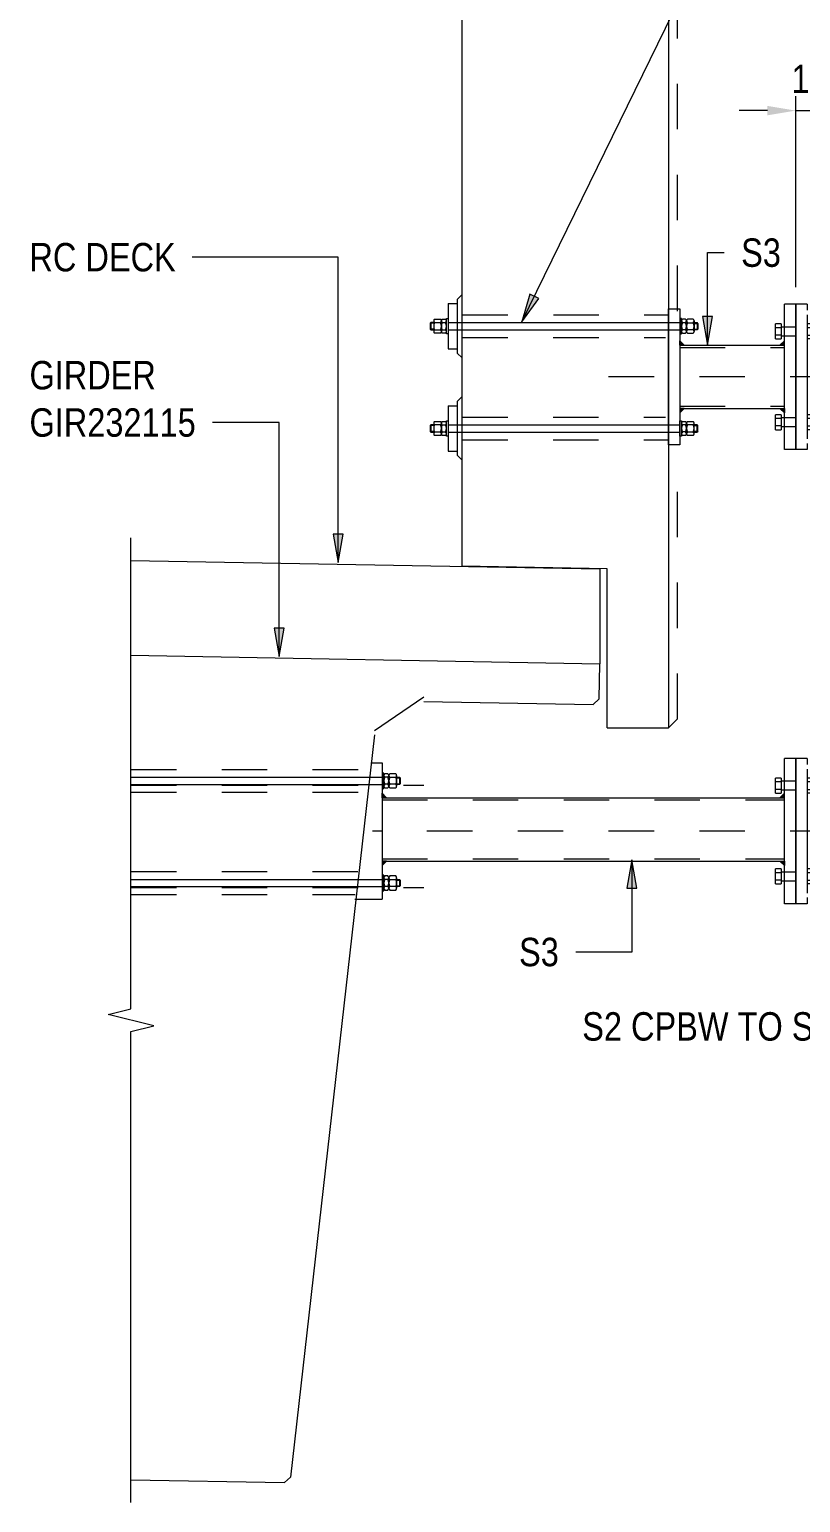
# Model space of a CAD drawing. Header units: metres. Extents: x -1109.9 to -1078.3, y 2.7 to 25.4.
# Drawn here: x -1105.946 to -1104.248, y 19.634 to 22.877 of the extents above; entities that cross this region are included whole.
import ezdxf

# ---------------------------------------------------------------- set-up
doc = ezdxf.new("R2010")
doc.units = ezdxf.units.M
doc.linetypes.add('JacobsCenter', pattern=[0.015, 0.009, -0.0015, 0.003, -0.0015])
doc.linetypes.add('JacobsDash', pattern=[0.0045, 0.003, -0.0015])
doc.layers.get('Defpoints').update_dxf_attribs({"color": 41})
for name, color, linetype, lineweight in [('A-ANNO-DIMS', 7, 'Continuous', 9), ('A-DETL', 7, 'Continuous', 13), ('A-DETL-GENF', 7, 'Continuous', 9), ('A-DETL-THIN', 7, 'Continuous', 9), ('G-ANNO-TEXT', 7, 'Continuous', 9), ('S-FSTN', 7, 'Continuous', 18)]:
    doc.layers.add(name, color=color, linetype=linetype, lineweight=lineweight)
doc.styles.add('Arial Narrow', font='ARIALN.TTF', dxfattribs={"height": 0.0625})
doc.dimstyles.new('Dimension_Standard_O__mm_', dxfattribs={"dimscale": 0.3048, "dimtxt": 0.063964, "dimasz": 0.205052, "dimexe": 0.19685, "dimexo": 0.123031, "dimgap": 0.123031, "dimtad": 1, "dimdec": 0, "dimlfac": 1000, "dimzin": 0, "dimdsep": 46, "dimtxsty": 'Arial Narrow', "dimsah": 1, "dimcen": 0.09, "dimaunit": 1, "dimadec": 4, "dimazin": 0, "dimtfac": 1, "dimtdec": 4, "dimtix": 1, "dimtmove": 0, "dimatfit": 3, "dimfxl": 1, "dimtvp": 1, "dimtfill": 1, "dimtolj": 1, "dimtzin": 0, "dimlwd": 18, "dimlwe": 18, "dimarcsym": 2})

# ---------------------------------------------------------------- blocks, each defined once
blk = doc.blocks.new('Column Base Plate-4 Hole - 25mm-6948208-DRG-2873202 - TRUSS TYPE T3')
at = {"layer": 'S-FSTN', "lineweight": 13}
for p, q in [((-1108.9353, 22.1921), (-1108.9353, 22.2726)), ((-1108.9103, 22.2726), (-1108.9353, 22.2726)), ((-1108.9103, 22.2726), (-1108.9103, 21.9526)), ((-1108.9353, 22.0427), (-1108.9353, 22.1824)), ((-1108.9353, 21.9526), (-1108.9353, 22.0331)), ((-1108.9103, 21.9526), (-1108.9353, 21.9526))]:
    blk.add_line(p, q, dxfattribs=at)
blk = doc.blocks.new('Column Base Plate-4 Hole - 25mm-V3-DRG-2873202 - TRUSS TYPE T3')
at = {"layer": 'S-FSTN', "lineweight": 13}
for p, q in [((-1108.9353, 21.1957), (-1108.9353, 21.2726)), ((-1108.9103, 21.2726), (-1108.9353, 21.2726)), ((-1108.9103, 21.2726), (-1108.9103, 20.9526)), ((-1108.9353, 21.0463), (-1108.9353, 21.186)), ((-1108.9353, 20.9526), (-1108.9353, 21.0367)), ((-1108.9103, 20.9526), (-1108.9353, 20.9526))]:
    blk.add_line(p, q, dxfattribs=at)
blk = doc.blocks.new('Column Base Plate with Anchors_T2D - 25mm-V4-DRG-2873202 - TRUSS TYPE T3')
at = {"layer": 'S-FSTN', "lineweight": 13}
for p, q in [((-1108.9103, 21.9526), (-1108.9103, 22.2726)), ((-1108.8853, 22.2726), (-1108.9103, 22.2726)), ((-1108.8853, 22.2726), (-1108.8853, 22.2591)), ((-1108.8853, 22.2491), (-1108.8853, 21.9761)), ((-1108.9553, 22.2208), (-1108.9553, 22.2291)), ((-1108.9426, 22.2291), (-1108.9553, 22.2291)), ((-1108.9553, 22.2044), (-1108.9553, 22.2208)), ((-1108.9426, 22.2208), (-1108.9553, 22.2208)), ((-1108.9426, 22.2291), (-1108.9426, 22.2208)), ((-1108.9353, 22.2221), (-1108.9426, 22.2221)), ((-1108.9426, 22.2208), (-1108.9426, 22.2044)), ((-1108.8663, 22.2291), (-1108.8853, 22.2291)), ((-1108.8663, 22.2208), (-1108.8853, 22.2208)), ((-1108.8663, 22.2291), (-1108.8663, 22.2208)), ((-1108.8345, 22.2221), (-1108.8663, 22.2221)), ((-1108.8663, 22.2208), (-1108.8663, 22.2044)), ((-1108.8345, 22.2031), (-1108.8345, 22.2221)), ((-1108.9553, 22.1961), (-1108.9553, 22.2044)), ((-1108.9426, 22.2044), (-1108.9553, 22.2044)), ((-1108.9553, 22.1961), (-1108.9426, 22.1961)), ((-1108.9426, 22.2044), (-1108.9426, 22.1961)), ((-1108.9426, 22.2031), (-1108.9353, 22.2031)), ((-1108.8853, 22.2044), (-1108.8663, 22.2044)), ((-1108.8663, 22.1961), (-1108.8853, 22.1961)), ((-1108.8663, 22.2044), (-1108.8663, 22.1961)), ((-1108.8663, 22.2031), (-1108.8345, 22.2031)), ((-1108.9553, 22.0208), (-1108.9553, 22.0291)), ((-1108.9426, 22.0291), (-1108.9553, 22.0291)), ((-1108.9553, 22.0044), (-1108.9553, 22.0208)), ((-1108.9426, 22.0208), (-1108.9553, 22.0208)), ((-1108.9426, 22.0291), (-1108.9426, 22.0208)), ((-1108.9353, 22.0221), (-1108.9426, 22.0221)), ((-1108.9426, 22.0208), (-1108.9426, 22.0044)), ((-1108.8663, 22.0291), (-1108.8853, 22.0291)), ((-1108.8663, 22.0208), (-1108.8853, 22.0208)), ((-1108.8663, 22.0291), (-1108.8663, 22.0208)), ((-1108.8345, 22.0221), (-1108.8663, 22.0221)), ((-1108.8663, 22.0208), (-1108.8663, 22.0044)), ((-1108.8345, 22.0031), (-1108.8345, 22.0221)), ((-1108.9553, 21.9961), (-1108.9553, 22.0044)), ((-1108.9426, 22.0044), (-1108.9553, 22.0044)), ((-1108.9553, 21.9961), (-1108.9426, 21.9961)), ((-1108.9426, 22.0044), (-1108.9426, 21.9961)), ((-1108.9426, 22.0031), (-1108.9353, 22.0031)), ((-1108.8853, 22.0044), (-1108.8663, 22.0044)), ((-1108.8663, 21.9961), (-1108.8853, 21.9961)), ((-1108.8663, 22.0044), (-1108.8663, 21.9961)), ((-1108.8663, 22.0031), (-1108.8345, 22.0031)), ((-1108.8853, 21.9661), (-1108.8853, 21.9526)), ((-1108.8853, 21.9526), (-1108.9103, 21.9526))]:
    blk.add_line(p, q, dxfattribs=at)
at = {"layer": 'S-FSTN', "linetype": 'JacobsDash', "lineweight": 13}
for p, q in [((-1108.9103, 22.2221), (-1108.9353, 22.2221)), ((-1108.9353, 22.2031), (-1108.9103, 22.2031)), ((-1108.9103, 22.0221), (-1108.9353, 22.0221)), ((-1108.9353, 22.0031), (-1108.9103, 22.0031))]:
    blk.add_line(p, q, dxfattribs=at)
blk = doc.blocks.new('CS_DET_BreakLine_ViewScale - Std Break-7634045-DRG-2873202 - TRUSS TYPE T3')
at = {"layer": 'A-DETL-GENF'}
for p, q in [((-1110.3743, 20.7214), (-1110.3743, 21.7584)), ((-1110.4243, 20.7089), (-1110.3743, 20.7214)), ((-1110.3243, 20.6839), (-1110.4243, 20.7089)), ((-1110.3743, 20.6714), (-1110.3243, 20.6839)), ((-1110.3743, 19.6343), (-1110.3743, 20.6714))]:
    blk.add_line(p, q, dxfattribs=at)
blk = doc.blocks.new('DIMBLOCK20-DRG-2873202 - TRUSS TYPE T3')
at = {"layer": 'A-ANNO-DIMS', "color": 0, "lineweight": 18, "transparency": 16777216}
for p, q in [((-1104.2584, 22.3101), (-1104.2584, 22.7587)), ((-1104.1584, 22.4856), (-1104.1584, 22.7587)), ((-1104.3209, 22.6987), (-1104.3834, 22.6987)), ((-1104.2584, 22.6987), (-1104.1584, 22.6987)), ((-1104.0959, 22.6987), (-1104.0334, 22.6987))]:
    blk.add_line(p, q, dxfattribs=at)
at = {"layer": 'A-ANNO-DIMS', "color": 0, "transparency": 16777216}
for points in [[(-1104.3209, 22.7091), (-1104.3209, 22.6883), (-1104.2584, 22.6987)], [(-1104.0959, 22.7091), (-1104.0959, 22.6883), (-1104.1584, 22.6987)]]:
    blk.add_solid(points, dxfattribs=at)
at = {"layer": 'Defpoints', "color": 0, "transparency": 16777216}
for p in [(-1104.1584, 22.6987), (-1104.1584, 22.4481), (-1104.2584, 22.2726)]:
    blk.add_point(p, dxfattribs=at)
at = {"layer": 'A-ANNO-DIMS', "color": 0, "lineweight": 18, "transparency": 16777216, "insert": (-1104.2084, 22.7681), "char_height": 0.0625, "width": 0.142549, "attachment_point": 5, "style": 'Arial Narrow', "bg_fill": 3, "box_fill_scale": 1.1, "bg_fill_color": 256, "bg_fill_true_color": 13158600, "bg_fill_transparency": 0}
blk.add_mtext('\\A1;100', dxfattribs=at)

msp = doc.modelspace()

# ---------------------------------------------------------------- hatches: boundary and pattern name
at = {"layer": 'A-DETL-GENF'}
for points in [[(-1104.5041, 22.1824), (-1104.5141, 22.1921), (-1104.5141, 22.1824)], [(-1104.2934, 22.1824), (-1104.2834, 22.1824), (-1104.2834, 22.1921)], [(-1104.5141, 22.0331), (-1104.5041, 22.0427), (-1104.5141, 22.0427)], [(-1104.2834, 22.0331), (-1104.2834, 22.0427), (-1104.2934, 22.0427), (-1104.2884, 22.0379)], [(-1105.1595, 21.186), (-1105.1695, 21.1957), (-1105.1695, 21.186)], [(-1104.2934, 21.186), (-1104.2834, 21.186), (-1104.2834, 21.1957), (-1104.2923, 21.1871)], [(-1105.1695, 21.0367), (-1105.1595, 21.0463), (-1105.1695, 21.0463)], [(-1104.2834, 21.0367), (-1104.2834, 21.0463), (-1104.2934, 21.0463)]]:
    msp.add_hatch(color=256, dxfattribs=at).paths.add_polyline_path(points)
at = {"layer": 'G-ANNO-TEXT'}
for points in [[(-1104.8614, 22.2335), (-1104.824, 22.2849), (-1104.8438, 22.2945)], [(-1104.4525, 22.1826), (-1104.4415, 22.2451), (-1104.4636, 22.2451)], [(-1105.2658, 21.7039), (-1105.2548, 21.7664), (-1105.2768, 21.7664)], [(-1105.3964, 21.4967), (-1105.3854, 21.5592), (-1105.4074, 21.5592)], [(-1104.6195, 21.0495), (-1104.6305, 20.987), (-1104.6085, 20.987)]]:
    msp.add_hatch(color=256, dxfattribs=at).paths.add_polyline_path(points)

# ---------------------------------------------------------------- linework, layer by layer
at = {"layer": 'A-DETL', "lineweight": 18}
for p, q in [((-1104.9932, 21.6959), (-1104.9932, 23.3361)), ((-1104.5391, 23.3367), (-1104.5391, 21.3396)), ((-1104.5391, 22.2626), (-1104.5141, 22.2626)), ((-1104.5391, 21.9626), (-1104.5391, 22.2626)), ((-1104.5141, 22.2626), (-1104.5141, 21.9626)), ((-1104.5141, 22.1824), (-1104.2834, 22.1824)), ((-1104.5141, 22.1824), (-1104.5141, 22.0427)), ((-1104.5141, 22.1814), (-1104.5141, 22.0417)), ((-1104.5141, 22.0427), (-1104.2834, 22.0427)), ((-1104.5141, 21.9626), (-1104.5391, 21.9626)), ((-1105.7224, 21.7084), (-1104.6899, 21.6898)), ((-1104.6741, 21.6896), (-1104.9932, 21.6959)), ((-1104.6899, 21.6898), (-1104.6899, 21.481)), ((-1104.6741, 21.3396), (-1104.6741, 21.6896)), ((-1105.7224, 21.4996), (-1104.6899, 21.481)), ((-1104.6912, 21.404), (-1104.6899, 21.481)), ((-1105.1864, 21.3342), (-1105.0775, 21.408)), ((-1104.7045, 21.3913), (-1104.6912, 21.404)), ((-1105.0775, 21.398), (-1104.7045, 21.3913)), ((-1104.6741, 21.3396), (-1104.5391, 21.3396)), ((-1105.1864, 21.3242), (-1105.371, 19.6899)), ((-1105.1695, 21.186), (-1104.2834, 21.186)), ((-1105.1695, 21.186), (-1105.1695, 21.0463)), ((-1105.1695, 21.0463), (-1104.2834, 21.0463)), ((-1105.3844, 19.6782), (-1105.371, 19.6899)), ((-1105.7224, 19.6843), (-1105.3844, 19.6782))]:
    msp.add_line(p, q, dxfattribs=at)
at = {"layer": 'A-DETL', "color": 8, "linetype": 'JacobsDash', "lineweight": 9, "true_color": 0x808080}
for p, q in [((-1104.5192, 22.2575), (-1104.5192, 23.3168)), ((-1104.5192, 21.3595), (-1104.5192, 21.9575)), ((-1104.5391, 21.3396), (-1104.5192, 21.3595))]:
    msp.add_line(p, q, dxfattribs=at)
at = {"layer": 'A-DETL'}
for p, q in [((-1105.0038, 22.2831), (-1104.9929, 22.2941)), ((-1105.0038, 22.2831), (-1105.0038, 22.165)), ((-1105.0238, 22.2741), (-1105.0238, 22.1741)), ((-1104.5141, 22.1824), (-1104.5141, 22.1921)), ((-1104.5141, 22.1921), (-1104.5041, 22.1824)), ((-1104.5041, 22.1824), (-1104.5141, 22.1824)), ((-1104.2834, 22.1921), (-1104.2934, 22.1824)), ((-1104.2934, 22.1824), (-1104.2834, 22.1824)), ((-1104.2834, 22.1824), (-1104.2834, 22.1921)), ((-1105.0038, 22.165), (-1104.9929, 22.1541)), ((-1105.0038, 22.0581), (-1104.9929, 22.0691)), ((-1105.0038, 22.0581), (-1105.0038, 21.94)), ((-1105.0238, 22.0491), (-1105.0238, 21.9491)), ((-1104.5041, 22.0427), (-1104.5141, 22.0427)), ((-1104.5141, 22.0427), (-1104.5141, 22.0331)), ((-1104.5141, 22.0331), (-1104.5041, 22.0427)), ((-1104.2934, 22.0427), (-1104.2834, 22.0427)), ((-1104.2834, 22.0331), (-1104.2934, 22.0427)), ((-1104.2834, 22.0427), (-1104.2834, 22.0331)), ((-1105.0038, 21.94), (-1104.9929, 21.9291)), ((-1105.1945, 21.2626), (-1105.1695, 21.2626)), ((-1105.1695, 21.2626), (-1105.1695, 20.9626)), ((-1105.1695, 21.186), (-1105.1695, 21.1957)), ((-1105.1695, 21.1957), (-1105.1595, 21.186)), ((-1105.1595, 21.186), (-1105.1695, 21.186)), ((-1104.2834, 21.1957), (-1104.2934, 21.186)), ((-1104.2934, 21.186), (-1104.2834, 21.186)), ((-1104.2834, 21.186), (-1104.2834, 21.1957)), ((-1105.1595, 21.0463), (-1105.1695, 21.0463)), ((-1105.1695, 21.0463), (-1105.1695, 21.0367)), ((-1105.1695, 21.0367), (-1105.1595, 21.0463)), ((-1104.2934, 21.0463), (-1104.2834, 21.0463)), ((-1104.2834, 21.0367), (-1104.2934, 21.0463)), ((-1104.2834, 21.0463), (-1104.2834, 21.0367)), ((-1105.2295, 20.9626), (-1105.1695, 20.9626))]:
    msp.add_line(p, q, dxfattribs=at)
at = {"layer": 'A-DETL', "linetype": 'JacobsCenter'}
for p, q in [((-1105.0238, 22.2741), (-1105.0038, 22.2741)), ((-1105.0238, 22.1741), (-1105.0038, 22.1741)), ((-1102.3706, 22.1126), (-1104.6706, 22.1126)), ((-1105.0238, 22.0491), (-1105.0038, 22.0491)), ((-1105.0238, 21.9491), (-1105.0038, 21.9491)), ((-1105.7224, 21.2133), (-1105.0774, 21.2133)), ((-1102.3706, 21.1126), (-1105.1906, 21.1126)), ((-1105.7224, 20.9883), (-1105.0774, 20.9883))]:
    msp.add_line(p, q, dxfattribs=at)
at = {"layer": 'A-DETL', "linetype": 'JacobsDash', "lineweight": 9}
for p, q in [((-1104.9923, 22.249), (-1104.5403, 22.249)), ((-1104.9924, 22.199), (-1104.545, 22.199)), ((-1104.9927, 22.024), (-1104.545, 22.024)), ((-1104.9928, 21.974), (-1104.5403, 21.974)), ((-1105.7224, 21.2483), (-1105.1957, 21.2483)), ((-1105.7224, 21.1983), (-1105.2005, 21.1983)), ((-1105.7224, 21.0233), (-1105.2231, 21.0233)), ((-1105.7224, 20.9733), (-1105.229, 20.9733))]:
    msp.add_line(p, q, dxfattribs=at)
at = {"layer": 'A-DETL', "lineweight": 9}
for p, q in [((-1105.0238, 22.232), (-1104.5141, 22.232)), ((-1105.0238, 22.216), (-1104.5141, 22.216)), ((-1105.0238, 22.007), (-1104.5141, 22.007)), ((-1105.0238, 21.991), (-1104.5141, 21.991)), ((-1105.7224, 21.2313), (-1105.1695, 21.2313)), ((-1105.7224, 21.2153), (-1105.1695, 21.2153)), ((-1105.7224, 21.0063), (-1105.1695, 21.0063)), ((-1105.7224, 20.9903), (-1105.1695, 20.9903))]:
    msp.add_line(p, q, dxfattribs=at)
at = {"layer": 'A-DETL', "linetype": 'JacobsDash', "lineweight": 18}
for p, q in [((-1104.5141, 22.1774), (-1104.2834, 22.1774)), ((-1104.5141, 22.0477), (-1104.2834, 22.0477)), ((-1105.1695, 21.181), (-1104.2834, 21.181)), ((-1105.1695, 21.0513), (-1104.2834, 21.0513))]:
    msp.add_line(p, q, dxfattribs=at)
at = {"layer": 'A-DETL-THIN'}
for p, q in [((-1105.0638, 22.2304), (-1105.0622, 22.232)), ((-1105.0638, 22.2304), (-1105.0638, 22.2176)), ((-1105.0558, 22.2304), (-1105.0638, 22.2304)), ((-1105.0638, 22.2176), (-1105.0622, 22.216)), ((-1105.0558, 22.2176), (-1105.0638, 22.2176)), ((-1105.0622, 22.232), (-1105.0622, 22.216)), ((-1105.0558, 22.232), (-1105.0622, 22.232)), ((-1105.0622, 22.216), (-1105.0558, 22.216)), ((-1105.0558, 22.2357), (-1105.0558, 22.2124)), ((-1105.0538, 22.2396), (-1105.0408, 22.2396)), ((-1105.0408, 22.2318), (-1105.0538, 22.2318)), ((-1105.0538, 22.2163), (-1105.0408, 22.2163)), ((-1105.0388, 22.2357), (-1105.0388, 22.2124)), ((-1105.0368, 22.2396), (-1105.0298, 22.2396)), ((-1105.0368, 22.2319), (-1105.0298, 22.2319)), ((-1105.0368, 22.2163), (-1105.0298, 22.2163)), ((-1105.0278, 22.2071), (-1105.0278, 22.2411)), ((-1105.0278, 22.2411), (-1105.0238, 22.2411)), ((-1105.0238, 22.2411), (-1105.0238, 22.2071)), ((-1104.5141, 22.241), (-1104.5141, 22.207)), ((-1104.5101, 22.241), (-1104.5141, 22.241)), ((-1104.5101, 22.207), (-1104.5101, 22.241)), ((-1104.5011, 22.2395), (-1104.5081, 22.2395)), ((-1104.5011, 22.2318), (-1104.5081, 22.2318)), ((-1104.5011, 22.2162), (-1104.5081, 22.2162)), ((-1104.4991, 22.2356), (-1104.4991, 22.2123)), ((-1104.4841, 22.2395), (-1104.4971, 22.2395)), ((-1104.4971, 22.2317), (-1104.4841, 22.2317)), ((-1104.4841, 22.2162), (-1104.4971, 22.2162)), ((-1104.4821, 22.2356), (-1104.4821, 22.2123)), ((-1104.4821, 22.2319), (-1104.4757, 22.2319)), ((-1104.4821, 22.2303), (-1104.4741, 22.2303)), ((-1104.4821, 22.2176), (-1104.4741, 22.2176)), ((-1104.4757, 22.216), (-1104.4821, 22.216)), ((-1104.4757, 22.2319), (-1104.4757, 22.216)), ((-1104.4741, 22.2303), (-1104.4757, 22.2319)), ((-1104.4741, 22.2176), (-1104.4757, 22.216)), ((-1104.4741, 22.2303), (-1104.4741, 22.2176)), ((-1105.0408, 22.2085), (-1105.0538, 22.2085)), ((-1105.0298, 22.2085), (-1105.0368, 22.2085)), ((-1105.0238, 22.2071), (-1105.0278, 22.2071)), ((-1104.5141, 22.207), (-1104.5101, 22.207)), ((-1104.5081, 22.2084), (-1104.5011, 22.2084)), ((-1104.4971, 22.2084), (-1104.4841, 22.2084)), ((-1105.0638, 22.0054), (-1105.0622, 22.007)), ((-1105.0638, 22.0054), (-1105.0638, 21.9926)), ((-1105.0558, 22.0054), (-1105.0638, 22.0054)), ((-1105.0638, 21.9926), (-1105.0622, 21.991)), ((-1105.0558, 21.9926), (-1105.0638, 21.9926)), ((-1105.0622, 22.007), (-1105.0622, 21.991)), ((-1105.0558, 22.007), (-1105.0622, 22.007)), ((-1105.0622, 21.991), (-1105.0558, 21.991)), ((-1105.0558, 22.0107), (-1105.0558, 21.9874)), ((-1105.0538, 22.0146), (-1105.0408, 22.0146)), ((-1105.0408, 22.0068), (-1105.0538, 22.0068)), ((-1105.0538, 21.9913), (-1105.0408, 21.9913)), ((-1105.0388, 22.0107), (-1105.0388, 21.9874)), ((-1105.0368, 22.0146), (-1105.0298, 22.0146)), ((-1105.0368, 22.0069), (-1105.0298, 22.0069)), ((-1105.0368, 21.9913), (-1105.0298, 21.9913)), ((-1105.0278, 21.9821), (-1105.0278, 22.0161)), ((-1105.0278, 22.0161), (-1105.0238, 22.0161)), ((-1105.0238, 22.0161), (-1105.0238, 21.9821)), ((-1104.5141, 21.982), (-1104.5141, 22.016)), ((-1104.5141, 22.016), (-1104.5101, 22.016)), ((-1104.5101, 22.016), (-1104.5101, 21.982)), ((-1104.5081, 22.0146), (-1104.5011, 22.0146)), ((-1104.5011, 22.0068), (-1104.5081, 22.0068)), ((-1104.5011, 21.9912), (-1104.5081, 21.9912)), ((-1104.4991, 21.9874), (-1104.4991, 22.0107)), ((-1104.4971, 22.0146), (-1104.4841, 22.0146)), ((-1104.4841, 22.0068), (-1104.4971, 22.0068)), ((-1104.4971, 21.9913), (-1104.4841, 21.9913)), ((-1104.4821, 21.9874), (-1104.4821, 22.0107)), ((-1104.4757, 22.007), (-1104.4821, 22.007)), ((-1104.4821, 22.0055), (-1104.4741, 22.0055)), ((-1104.4821, 21.9927), (-1104.4741, 21.9927)), ((-1104.4821, 21.9911), (-1104.4757, 21.9911)), ((-1104.4741, 22.0055), (-1104.4757, 22.007)), ((-1104.4757, 21.9911), (-1104.4757, 22.007)), ((-1104.4741, 21.9927), (-1104.4757, 21.9911)), ((-1104.4741, 21.9927), (-1104.4741, 22.0055)), ((-1105.0408, 21.9835), (-1105.0538, 21.9835)), ((-1105.0298, 21.9835), (-1105.0368, 21.9835)), ((-1105.0238, 21.9821), (-1105.0278, 21.9821)), ((-1104.5101, 21.982), (-1104.5141, 21.982)), ((-1104.5011, 21.9835), (-1104.5081, 21.9835)), ((-1104.4841, 21.9835), (-1104.4971, 21.9835)), ((-1105.1695, 21.2403), (-1105.1695, 21.2063)), ((-1105.1655, 21.2403), (-1105.1695, 21.2403)), ((-1105.1655, 21.2063), (-1105.1655, 21.2403)), ((-1105.1565, 21.2388), (-1105.1635, 21.2388)), ((-1105.1565, 21.2311), (-1105.1635, 21.2311)), ((-1105.1565, 21.2155), (-1105.1635, 21.2155)), ((-1105.1545, 21.2349), (-1105.1545, 21.2116)), ((-1105.1395, 21.2388), (-1105.1525, 21.2388)), ((-1105.1525, 21.231), (-1105.1395, 21.231)), ((-1105.1395, 21.2155), (-1105.1525, 21.2155)), ((-1105.1375, 21.2349), (-1105.1375, 21.2116)), ((-1105.1375, 21.2312), (-1105.1311, 21.2312)), ((-1105.1375, 21.2296), (-1105.1295, 21.2296)), ((-1105.1375, 21.2169), (-1105.1295, 21.2169)), ((-1105.1311, 21.2153), (-1105.1375, 21.2153)), ((-1105.1311, 21.2312), (-1105.1311, 21.2153)), ((-1105.1295, 21.2296), (-1105.1311, 21.2312)), ((-1105.1295, 21.2169), (-1105.1311, 21.2153)), ((-1105.1295, 21.2296), (-1105.1295, 21.2169)), ((-1105.1695, 21.2063), (-1105.1655, 21.2063)), ((-1105.1635, 21.2077), (-1105.1565, 21.2077)), ((-1105.1525, 21.2077), (-1105.1395, 21.2077)), ((-1105.1695, 21.0153), (-1105.1695, 20.9813)), ((-1105.1655, 21.0153), (-1105.1695, 21.0153)), ((-1105.1655, 20.9813), (-1105.1655, 21.0153)), ((-1105.1565, 21.0138), (-1105.1635, 21.0138)), ((-1105.1565, 21.0061), (-1105.1635, 21.0061)), ((-1105.1565, 20.9905), (-1105.1635, 20.9905)), ((-1105.1635, 20.9827), (-1105.1565, 20.9827)), ((-1105.1545, 21.0099), (-1105.1545, 20.9866)), ((-1105.1395, 21.0138), (-1105.1525, 21.0138)), ((-1105.1525, 21.006), (-1105.1395, 21.006)), ((-1105.1395, 20.9905), (-1105.1525, 20.9905)), ((-1105.1525, 20.9827), (-1105.1395, 20.9827)), ((-1105.1375, 21.0099), (-1105.1375, 20.9866)), ((-1105.1375, 21.0062), (-1105.1311, 21.0062)), ((-1105.1375, 21.0046), (-1105.1295, 21.0046)), ((-1105.1375, 20.9919), (-1105.1295, 20.9919)), ((-1105.1311, 20.9903), (-1105.1375, 20.9903)), ((-1105.1311, 21.0062), (-1105.1311, 20.9903)), ((-1105.1295, 21.0046), (-1105.1311, 21.0062)), ((-1105.1295, 20.9919), (-1105.1311, 20.9903)), ((-1105.1295, 21.0046), (-1105.1295, 20.9919)), ((-1105.1695, 20.9813), (-1105.1655, 20.9813))]:
    msp.add_line(p, q, dxfattribs=at)
for centre, radius, start, end in [((-1105.044, 22.2241), 0.0162, 331.2476, 28.7524), ((-1105.0326, 22.2124), 0.0048, 305.7181, 54.2819), ((-1104.4939, 22.224), 0.0162, 151.2476, 208.7524), ((-1104.5053, 22.2123), 0.0048, 125.7181, 234.2819), ((-1105.044, 21.9991), 0.0162, 331.2476, 28.7524), ((-1105.0326, 21.9874), 0.0048, 305.7181, 54.2819), ((-1104.5053, 22.0107), 0.0048, 125.7181, 234.2819), ((-1104.4939, 21.999), 0.0162, 151.2476, 208.7524), ((-1105.1493, 21.2233), 0.0162, 151.2476, 208.7524), ((-1105.1607, 21.2116), 0.0048, 125.7181, 234.2819), ((-1105.1493, 20.9983), 0.0162, 151.2476, 208.7524), ((-1105.1607, 20.9866), 0.0048, 125.7181, 234.2819)]:
    msp.add_arc(centre, radius, start, end, dxfattribs=at)
for centre, major_axis, start_param, end_param in [((-1105.0396, 22.224), (0.0162, 0), 2.639768, 3.643417), ((-1105.051, 22.2357), (0.0048, 0), 2.194195, 4.08899), ((-1105.051, 22.2124), (0.0048, 0), 2.194195, 4.08899), ((-1105.0436, 22.2357), (0.0048, 0), 5.335788, 7.230583), ((-1105.055, 22.224), (0.0162, 0), 5.781361, 6.78501), ((-1105.0436, 22.2124), (0.0048, 0), 5.335788, 7.230583), ((-1105.0226, 22.224), (0.0162, 0), 2.639768, 3.643417), ((-1105.034, 22.2357), (0.0048, 0), 2.194195, 4.08899), ((-1105.034, 22.2124), (0.0048, 0), 2.194195, 4.08899), ((-1105.0326, 22.2357), (0.0048, 0), 5.335788, 7.230583), ((-1104.5053, 22.2356), (0.0048, 0), 2.194195, 4.08899), ((-1104.5039, 22.2356), (0.0048, 0), 5.335788, 7.230583), ((-1104.5153, 22.224), (0.0162, 0), 5.781361, 6.78501), ((-1104.5039, 22.2123), (0.0048, 0), 5.335788, 7.230583), ((-1104.4829, 22.224), (0.0162, 0), 2.639768, 3.643417), ((-1104.4943, 22.2356), (0.0048, 0), 2.194195, 4.08899), ((-1104.4943, 22.2123), (0.0048, 0), 2.194195, 4.08899), ((-1104.4869, 22.2356), (0.0048, 0), 5.335788, 7.230583), ((-1104.4983, 22.224), (0.0162, 0), 5.781361, 6.78501), ((-1104.4869, 22.2123), (0.0048, 0), 5.335788, 7.230583), ((-1105.0396, 21.999), (0.0162, 0), 2.639768, 3.643417), ((-1105.051, 22.0107), (0.0048, 0), 2.194195, 4.08899), ((-1105.051, 21.9874), (0.0048, 0), 2.194195, 4.08899), ((-1105.0436, 22.0107), (0.0048, 0), 5.335788, 7.230583), ((-1105.055, 21.999), (0.0162, 0), 5.781361, 6.78501), ((-1105.0436, 21.9874), (0.0048, 0), 5.335788, 7.230583), ((-1105.0226, 21.999), (0.0162, 0), 2.639768, 3.643417), ((-1105.034, 22.0107), (0.0048, 0), 2.194195, 4.08899), ((-1105.034, 21.9874), (0.0048, 0), 2.194195, 4.08899), ((-1105.0326, 22.0107), (0.0048, 0), 5.335788, 7.230583), ((-1104.5053, 21.9874), (0.0048, 0), 2.194195, 4.08899), ((-1104.5039, 22.0107), (0.0048, 0), 5.335788, 7.230583), ((-1104.5153, 21.9991), (0.0162, 0), 5.781361, 6.78501), ((-1104.5039, 21.9874), (0.0048, 0), 5.335788, 7.230583), ((-1104.4829, 21.9991), (0.0162, 0), 2.639768, 3.643417), ((-1104.4943, 22.0107), (0.0048, 0), 2.194195, 4.08899), ((-1104.4943, 21.9874), (0.0048, 0), 2.194195, 4.08899), ((-1104.4869, 22.0107), (0.0048, 0), 5.335788, 7.230583), ((-1104.4983, 21.9991), (0.0162, 0), 5.781361, 6.78501), ((-1104.4869, 21.9874), (0.0048, 0), 5.335788, 7.230583), ((-1105.1607, 21.2349), (0.0048, 0), 2.194195, 4.08899), ((-1105.1593, 21.2349), (0.0048, 0), 5.335788, 7.230583), ((-1105.1707, 21.2232), (0.0162, 0), 5.781361, 6.78501), ((-1105.1593, 21.2116), (0.0048, 0), 5.335788, 7.230583), ((-1105.1383, 21.2232), (0.0162, 0), 2.639768, 3.643417), ((-1105.1497, 21.2349), (0.0048, 0), 2.194195, 4.08899), ((-1105.1497, 21.2116), (0.0048, 0), 2.194195, 4.08899), ((-1105.1423, 21.2349), (0.0048, 0), 5.335788, 7.230583), ((-1105.1537, 21.2232), (0.0162, 0), 5.781361, 6.78501), ((-1105.1423, 21.2116), (0.0048, 0), 5.335788, 7.230583), ((-1105.1607, 21.0099), (0.0048, 0), 2.194195, 4.08899), ((-1105.1593, 21.0099), (0.0048, 0), 5.335788, 7.230583), ((-1105.1707, 20.9982), (0.0162, 0), 5.781361, 6.78501), ((-1105.1593, 20.9866), (0.0048, 0), 5.335788, 7.230583), ((-1105.1383, 20.9982), (0.0162, 0), 2.639768, 3.643417), ((-1105.1497, 21.0099), (0.0048, 0), 2.194195, 4.08899), ((-1105.1497, 20.9866), (0.0048, 0), 2.194195, 4.08899), ((-1105.1423, 21.0099), (0.0048, 0), 5.335788, 7.230583), ((-1105.1537, 20.9982), (0.0162, 0), 5.781361, 6.78501), ((-1105.1423, 20.9866), (0.0048, 0), 5.335788, 7.230583)]:
    msp.add_ellipse(centre, major_axis=major_axis, ratio=0.99666, start_param=start_param, end_param=end_param, dxfattribs=at)
at = {"layer": 'G-ANNO-TEXT'}
for p, q in [((-1104.8614, 22.2335), (-1104.3684, 23.2422)), ((-1104.4525, 22.386), (-1104.4163, 22.386)), ((-1104.4525, 22.1826), (-1104.4525, 22.386)), ((-1105.4068, 22.376), (-1105.5876, 22.376)), ((-1105.2658, 22.376), (-1105.4068, 22.376)), ((-1105.2658, 21.7039), (-1105.2658, 22.376)), ((-1104.8438, 22.2945), (-1104.8614, 22.2335)), ((-1104.8614, 22.2335), (-1104.824, 22.2849)), ((-1104.824, 22.2849), (-1104.8438, 22.2945)), ((-1104.4415, 22.2451), (-1104.4636, 22.2451)), ((-1104.4636, 22.2451), (-1104.4525, 22.1826)), ((-1104.4525, 22.1826), (-1104.4415, 22.2451)), ((-1105.4986, 22.0121), (-1105.543, 22.0121)), ((-1105.3964, 22.0121), (-1105.4986, 22.0121)), ((-1105.3964, 21.4967), (-1105.3964, 22.0121)), ((-1105.2548, 21.7664), (-1105.2768, 21.7664)), ((-1105.2768, 21.7664), (-1105.2658, 21.7039)), ((-1105.2658, 21.7039), (-1105.2548, 21.7664)), ((-1105.3854, 21.5592), (-1105.4074, 21.5592)), ((-1105.4074, 21.5592), (-1105.3964, 21.4967)), ((-1105.3964, 21.4967), (-1105.3854, 21.5592)), ((-1104.6195, 21.0495), (-1104.6305, 20.987)), ((-1104.6085, 20.987), (-1104.6195, 21.0495)), ((-1104.6195, 21.0495), (-1104.6195, 20.8463)), ((-1104.6305, 20.987), (-1104.6085, 20.987)), ((-1104.7411, 20.8463), (-1104.7427, 20.8463)), ((-1104.6195, 20.8463), (-1104.7411, 20.8463))]:
    msp.add_line(p, q, dxfattribs=at)

# ---------------------------------------------------------------- block references
at = {"layer": 'A-DETL-GENF'}
msp.add_blockref('CS_DET_BreakLine_ViewScale - Std Break-7634045-DRG-2873202 - TRUSS TYPE T3', (4.6519, 0), dxfattribs=at)
at = {"layer": 'S-FSTN', "linetype": 'JacobsDash', "lineweight": 13}
for p in [(4.6519, 0), (4.6519, -1)]:
    msp.add_blockref('Column Base Plate with Anchors_T2D - 25mm-V4-DRG-2873202 - TRUSS TYPE T3', p, dxfattribs=at)
at = {"layer": 'S-FSTN', "lineweight": 13}
for name in ['Column Base Plate-4 Hole - 25mm-6948208-DRG-2873202 - TRUSS TYPE T3', 'Column Base Plate-4 Hole - 25mm-V3-DRG-2873202 - TRUSS TYPE T3']:
    msp.add_blockref(name, (4.6519, 0), dxfattribs=at)

# ---------------------------------------------------------------- texts
at = {"layer": 'G-ANNO-TEXT', "char_height": 0.0625, "attachment_point": 1, "style": 'Arial Narrow', "bg_fill": 3, "box_fill_scale": 1, "bg_fill_color": 256, "bg_fill_true_color": 13158600, "bg_fill_transparency": 0}
for s, insert in [('RC DECK', (-1105.9459, 22.4073)), ('GIRDER ', (-1105.9459, 22.1475)), ('GIR232115', (-1105.9459, 22.0433))]:
    msp.add_mtext(s, dxfattribs=dict(at, insert=insert))
at = {"layer": 'G-ANNO-TEXT', "char_height": 0.0625, "attachment_point": 1, "style": 'Arial Narrow', "bg_fill": 3, "box_fill_scale": 1, "bg_fill_color": 256, "bg_fill_transparency": 0}
for s, insert in [('S3', (-1104.8678, 20.8776)), ('S2 CPBW TO S1 TYP', (-1104.7287, 20.7138))]:
    msp.add_mtext(s, dxfattribs=dict(at, insert=insert))

# ---------------------------------------------------------------- next in the draw order: texts
at = {"layer": 'G-ANNO-TEXT', "insert": (-1104.3788, 22.4173), "char_height": 0.0625, "attachment_point": 1, "style": 'Arial Narrow', "bg_fill": 3, "box_fill_scale": 1, "bg_fill_color": 256, "bg_fill_transparency": 0}
msp.add_mtext('S3', dxfattribs=at)

# ---------------------------------------------------------------- next in the draw order: dimensions: what is measured, and where the dimension line sits
at = {"layer": 'A-ANNO-DIMS', "lineweight": 18}
dim = msp.add_linear_dim(base=(-1104.1584, 22.6987), p1=(-1104.2584, 22.2726), p2=(-1104.1584, 22.4481), dimstyle='Dimension_Standard_O__mm_', override={"dimpost": '<>', "dimfxl": 0.20202}, dxfattribs=at)
dim.commit()
dim.dimension.update_dxf_attribs({"geometry": 'DIMBLOCK20-DRG-2873202 - TRUSS TYPE T3', "text_midpoint": (-1104.2084, 22.7681)})

doc.saveas('drawing.dxf')
